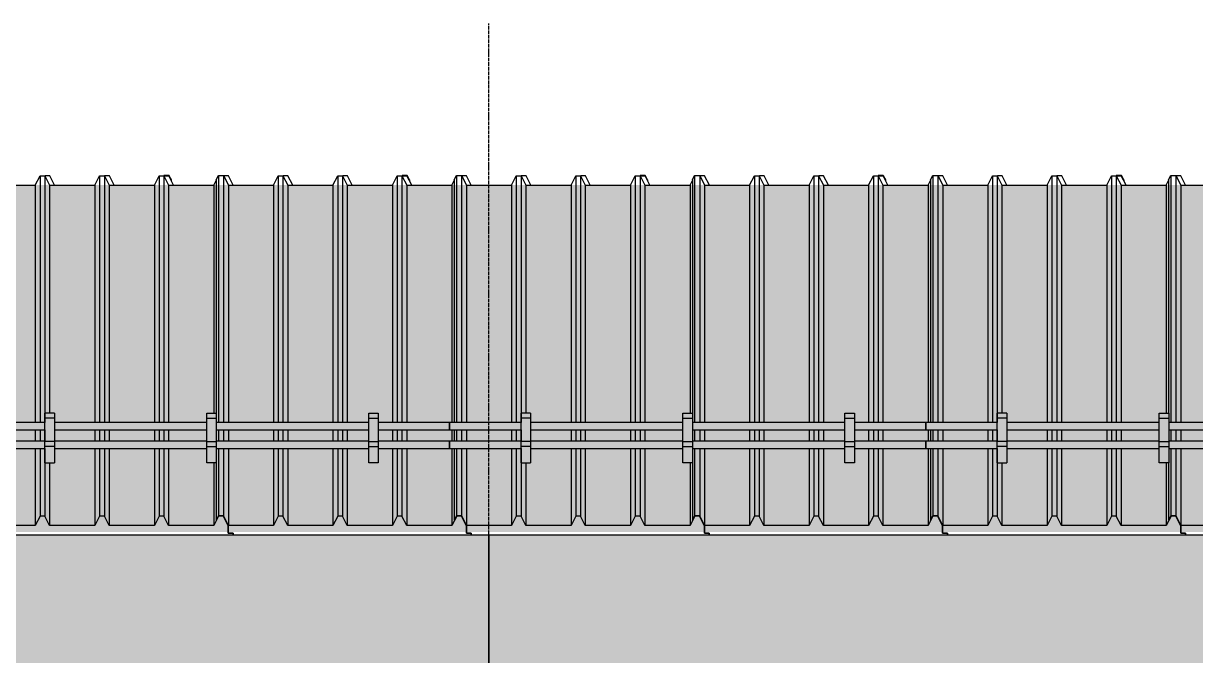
# Model space of a CAD drawing. Header units: millimetres. Extents: x 2162 to 93478, y -2737 to 52379.
# Drawn here: x 10117 to 15040, y 47360 to 50015 of the extents above; entities that cross this region are included whole.
import ezdxf

# ---------------------------------------------------------------- set-up
doc = ezdxf.new("R2010")
doc.units = ezdxf.units.MM
doc.linetypes.add('Штрихпунктир 15 х 2 х 2 мм', pattern=[19, 15, -2, 0, -2])
doc.linetypes.add('Штрихпунктирная', pattern=[30, 25, -2.25, 0.5, -2.25])
doc.layers.add('Axes', color=40, linetype='Штрихпунктирная')
doc.layers.add('Level', color=7, linetype='Continuous', lineweight=9)

msp = doc.modelspace()

# ---------------------------------------------------------------- hatches: boundary and pattern name
at = {"true_color": 0x61993b}
h = msp.add_hatch(color=85, dxfattribs=at)
h.dxf.hatch_style = 1
h.paths.add_polyline_path([(57615.6, 49336.2), (5644.8, 49336.2), (5644.8, 47879), (57615.6, 47879)])
h.paths.add_polyline_path([(17022, 49336.2), (17022, 48338.3)], flags=16)
h.paths.add_polyline_path([(15460.8, 49336.2), (15456.8, 49316.4), (15456.8, 48358), (15247.1, 48338.3), (15291.1, 48357), (15291.1, 48338.3), (15460.8, 48338.3)], flags=16)
at = {"true_color": 0xecece7}
h = msp.add_hatch(color=254, dxfattribs=at)
h.dxf.hatch_style = 1
h.paths.add_polyline_path([(57150.1, 47867.6), (6124, 47867.6), (6124, 46927.6), (9899.9, 46927.6), (10799.9, 46927.6), (57150.1, 46927.6)])

# ---------------------------------------------------------------- linework, layer by layer
for p, q in [((9978, 49336.2), (10166.8, 49336.2)), ((10166.8, 49336.2), (10186.8, 49375.3)), ((10166.8, 49336.2), (10166.8, 48338.3)), ((10186.8, 49375.3), (10206.8, 49375.3)), ((10186.8, 49375.3), (10186.8, 48338.3)), ((10206.8, 49375.3), (10226.8, 49336.2)), ((10206.8, 49375.3), (10206.8, 48338.3)), ((10227.8, 49375.3), (10207.8, 49375.3)), ((10226.8, 49336.2), (10416.8, 49336.2)), ((10226.8, 49336.2), (10226.8, 48377.8)), ((10247.8, 49336.2), (10227.8, 49375.3)), ((10416.8, 49336.2), (10436.8, 49375.3)), ((10416.8, 49336.2), (10416.8, 48338)), ((10436.8, 49375.3), (10456.8, 49375.3)), ((10436.8, 49375.3), (10436.8, 48338)), ((10456.8, 49375.3), (10476.8, 49336.2)), ((10456.8, 49375.3), (10456.8, 48338)), ((10477.8, 49375.3), (10457.8, 49375.3)), ((10476.8, 49336.2), (10666.8, 49336.2)), ((10476.8, 49336.2), (10476.8, 48338)), ((10497.8, 49336.2), (10477.8, 49375.3)), ((10666.8, 49336.2), (10686.8, 49375.3)), ((10666.8, 49336.2), (10666.8, 48338)), ((10686.8, 49375.3), (10706.8, 49375.3)), ((10686.8, 49375.3), (10686.8, 48338)), ((10706.8, 49375.3), (10726.8, 49336.2)), ((10706.8, 49375.3), (10706.8, 48338)), ((10728.5, 49376.3), (10707, 49376.3)), ((10707.5, 49375.5), (10728, 49375.5)), ((10727.8, 49375.3), (10707.8, 49375.3)), ((10726.8, 49336.2), (10916.8, 49336.2)), ((10726.8, 49336.2), (10726.8, 48338)), ((10747.8, 49336.2), (10727.8, 49375.3)), ((10728, 49375.5), (10737.3, 49357.4)), ((10738, 49357.7), (10728.5, 49376.3)), ((10737.3, 49357.4), (10738, 49357.7)), ((10738, 49357.7), (10738, 49355.3)), ((10916.8, 49336.2), (10926.5, 49355.3)), ((10916.8, 49336.2), (10916.8, 48377.8)), ((10926.5, 49357.7), (10936, 49376.3)), ((10926.5, 49357.7), (10926.5, 48377.8)), ((10936, 49376.3), (10957.5, 49376.3)), ((10936, 49376.3), (10936, 48338.3)), ((10957.5, 49376.3), (10978, 49336.2)), ((10957.5, 49376.3), (10957.5, 48338.3)), ((10977.8, 49375.3), (10958, 49375.3)), ((10997.8, 49336.2), (10977.8, 49375.3)), ((10978, 49336.2), (11166.8, 49336.2)), ((10978, 49336.2), (10978, 48338.3)), ((11166.8, 49336.2), (11186.8, 49375.3)), ((11166.8, 49336.2), (11166.8, 48338)), ((11186.8, 49375.3), (11206.8, 49375.3)), ((11186.8, 49375.3), (11186.8, 48338)), ((11206.8, 49375.3), (11226.8, 49336.2)), ((11206.8, 49375.3), (11206.8, 48338)), ((11227.8, 49375.3), (11207.8, 49375.3)), ((11226.8, 49336.2), (11416.8, 49336.2)), ((11226.8, 49336.2), (11226.8, 48338)), ((11247.8, 49336.2), (11227.8, 49375.3)), ((11416.8, 49336.2), (11436.8, 49375.3)), ((11416.8, 49336.2), (11416.8, 48338.2)), ((11436.8, 49375.3), (11456.8, 49375.3)), ((11436.8, 49375.3), (11436.8, 48338.3)), ((11456.8, 49375.3), (11476.8, 49336.2)), ((11456.8, 49375.3), (11456.8, 48338.3)), ((11477.8, 49375.3), (11457.8, 49375.3)), ((11476.8, 49336.2), (11666.8, 49336.2)), ((11476.8, 49336.2), (11476.8, 48338.3)), ((11497.8, 49336.2), (11477.8, 49375.3)), ((11666.8, 49336.2), (11686.8, 49375.3)), ((11666.8, 49336.2), (11666.8, 48338.3)), ((11686.8, 49375.3), (11706.8, 49375.3)), ((11686.8, 49375.3), (11686.8, 48338)), ((11706.8, 49375.3), (11726.8, 49336.2)), ((11706.8, 49375.3), (11706.8, 48338)), ((11728.5, 49376.3), (11707, 49376.3)), ((11707.5, 49375.5), (11728, 49375.5)), ((11727.8, 49375.3), (11707.8, 49375.3)), ((11726.8, 49336.2), (11916.8, 49336.2)), ((11726.8, 49336.2), (11726.8, 48338)), ((11747.8, 49336.2), (11727.8, 49375.3)), ((11728, 49375.5), (11737.3, 49357.4)), ((11738, 49357.7), (11728.5, 49376.3)), ((11737.3, 49357.4), (11738, 49357.7)), ((11738, 49357.7), (11738, 49355.3)), ((11916.8, 49336.2), (11926.5, 49355.3)), ((11916.8, 49336.2), (11916.8, 48338.3)), ((11926.5, 49357.7), (11936, 49376.3)), ((11926.5, 49357.7), (11926.5, 48338.3)), ((11936, 49376.3), (11957.5, 49376.3)), ((11936, 49376.3), (11936, 48338.3)), ((11957.5, 49376.3), (11978, 49336.2)), ((11957.5, 49376.3), (11957.5, 48338.3)), ((11977.8, 49375.3), (11958, 49375.3)), ((11997.8, 49336.2), (11977.8, 49375.3)), ((11978, 49336.2), (12166.8, 49336.2)), ((11978, 49336.2), (11978, 48338.2)), ((12166.8, 49336.2), (12186.8, 49375.3)), ((12166.8, 49336.2), (12166.8, 48338.3)), ((12186.8, 49375.3), (12206.8, 49375.3)), ((12186.8, 49375.3), (12186.8, 48338.3)), ((12206.8, 49375.3), (12226.8, 49336.2)), ((12206.8, 49375.3), (12206.8, 48338.3)), ((12227.8, 49375.3), (12207.8, 49375.3)), ((12226.8, 49336.2), (12416.8, 49336.2)), ((12226.8, 49336.2), (12226.8, 48377.8)), ((12247.8, 49336.2), (12227.8, 49375.3)), ((12416.8, 49336.2), (12436.8, 49375.3)), ((12416.8, 49336.2), (12416.8, 48338)), ((12436.8, 49375.3), (12456.8, 49375.3)), ((12436.8, 49375.3), (12436.8, 48338)), ((12456.8, 49375.3), (12476.8, 49336.2)), ((12456.8, 49375.3), (12456.8, 48338)), ((12477.8, 49375.3), (12457.8, 49375.3)), ((12476.8, 49336.2), (12666.8, 49336.2)), ((12476.8, 49336.2), (12476.8, 48338)), ((12497.8, 49336.2), (12477.8, 49375.3)), ((12666.8, 49336.2), (12686.8, 49375.3)), ((12666.8, 49336.2), (12666.8, 48338)), ((12686.8, 49375.3), (12706.8, 49375.3)), ((12686.8, 49375.3), (12686.8, 48338)), ((12706.8, 49375.3), (12726.8, 49336.2)), ((12706.8, 49375.3), (12706.8, 48338)), ((12728.5, 49376.3), (12707, 49376.3)), ((12707.5, 49375.5), (12728, 49375.5)), ((12727.8, 49375.3), (12707.8, 49375.3)), ((12726.8, 49336.2), (12916.8, 49336.2)), ((12726.8, 49336.2), (12726.8, 48338)), ((12747.8, 49336.2), (12727.8, 49375.3)), ((12728, 49375.5), (12737.3, 49357.4)), ((12738, 49357.7), (12728.5, 49376.3)), ((12737.3, 49357.4), (12738, 49357.7)), ((12738, 49357.7), (12738, 49355.3)), ((12916.8, 49336.2), (12926.5, 49355.3)), ((12916.8, 49336.2), (12916.8, 48377.8)), ((12926.5, 49357.7), (12936, 49376.3)), ((12926.5, 49357.7), (12926.5, 48377.8)), ((12936, 49376.3), (12957.5, 49376.3)), ((12936, 49376.3), (12936, 48338.3)), ((12957.5, 49376.3), (12978, 49336.2)), ((12957.5, 49376.3), (12957.5, 48338.3)), ((12977.8, 49375.3), (12958, 49375.3)), ((12997.8, 49336.2), (12977.8, 49375.3)), ((12978, 49336.2), (13166.8, 49336.2)), ((12978, 49336.2), (12978, 48338.3)), ((13166.8, 49336.2), (13186.8, 49375.3)), ((13166.8, 49336.2), (13166.8, 48338)), ((13186.8, 49375.3), (13206.8, 49375.3)), ((13186.8, 49375.3), (13186.8, 48338)), ((13206.8, 49375.3), (13226.8, 49336.2)), ((13206.8, 49375.3), (13206.8, 48338)), ((13227.8, 49375.3), (13207.8, 49375.3)), ((13226.8, 49336.2), (13416.8, 49336.2)), ((13226.8, 49336.2), (13226.8, 48338)), ((13247.8, 49336.2), (13227.8, 49375.3)), ((13416.8, 49336.2), (13436.8, 49375.3)), ((13416.8, 49336.2), (13416.8, 48338.2)), ((13436.8, 49375.3), (13456.8, 49375.3)), ((13436.8, 49375.3), (13436.8, 48338.3)), ((13456.8, 49375.3), (13476.8, 49336.2)), ((13456.8, 49375.3), (13456.8, 48338.3)), ((13477.8, 49375.3), (13457.8, 49375.3)), ((13476.8, 49336.2), (13666.8, 49336.2)), ((13476.8, 49336.2), (13476.8, 48338.3)), ((13497.8, 49336.2), (13477.8, 49375.3)), ((13666.8, 49336.2), (13686.8, 49375.3)), ((13666.8, 49336.2), (13666.8, 48338.3)), ((13686.8, 49375.3), (13706.8, 49375.3)), ((13686.8, 49375.3), (13686.8, 48338)), ((13706.8, 49375.3), (13726.8, 49336.2)), ((13706.8, 49375.3), (13706.8, 48338)), ((13728.5, 49376.3), (13707, 49376.3)), ((13707.5, 49375.5), (13728, 49375.5)), ((13727.8, 49375.3), (13707.8, 49375.3)), ((13726.8, 49336.2), (13916.8, 49336.2)), ((13726.8, 49336.2), (13726.8, 48338)), ((13747.8, 49336.2), (13727.8, 49375.3)), ((13728, 49375.5), (13737.3, 49357.4)), ((13738, 49357.7), (13728.5, 49376.3)), ((13737.3, 49357.4), (13738, 49357.7)), ((13738, 49357.7), (13738, 49355.3)), ((13916.8, 49336.2), (13926.5, 49355.3)), ((13916.8, 49336.2), (13916.8, 48338.3)), ((13926.5, 49357.7), (13936, 49376.3)), ((13926.5, 49357.7), (13926.5, 48338.3)), ((13936, 49376.3), (13957.5, 49376.3)), ((13936, 49376.3), (13936, 48338.3)), ((13957.5, 49376.3), (13978, 49336.2)), ((13957.5, 49376.3), (13957.5, 48338.3)), ((13977.8, 49375.3), (13958, 49375.3)), ((13997.8, 49336.2), (13977.8, 49375.3)), ((13978, 49336.2), (14166.8, 49336.2)), ((13978, 49336.2), (13978, 48338.2)), ((14166.8, 49336.2), (14186.8, 49375.3)), ((14166.8, 49336.2), (14166.8, 48338.3)), ((14186.8, 49375.3), (14206.8, 49375.3)), ((14186.8, 49375.3), (14186.8, 48338.3)), ((14206.8, 49375.3), (14226.8, 49336.2)), ((14206.8, 49375.3), (14206.8, 48338.3)), ((14227.8, 49375.3), (14207.8, 49375.3)), ((14226.8, 49336.2), (14416.8, 49336.2)), ((14226.8, 49336.2), (14226.8, 48377.8)), ((14247.8, 49336.2), (14227.8, 49375.3)), ((14416.8, 49336.2), (14436.8, 49375.3)), ((14416.8, 49336.2), (14416.8, 48338)), ((14436.8, 49375.3), (14456.8, 49375.3)), ((14436.8, 49375.3), (14436.8, 48338)), ((14456.8, 49375.3), (14476.8, 49336.2)), ((14456.8, 49375.3), (14456.8, 48338)), ((14477.8, 49375.3), (14457.8, 49375.3)), ((14476.8, 49336.2), (14666.8, 49336.2)), ((14476.8, 49336.2), (14476.8, 48338)), ((14497.8, 49336.2), (14477.8, 49375.3)), ((14666.8, 49336.2), (14686.8, 49375.3)), ((14666.8, 49336.2), (14666.8, 48338)), ((14686.8, 49375.3), (14706.8, 49375.3)), ((14686.8, 49375.3), (14686.8, 48338)), ((14706.8, 49375.3), (14726.8, 49336.2)), ((14706.8, 49375.3), (14706.8, 48338)), ((14728.5, 49376.3), (14707, 49376.3)), ((14707.5, 49375.5), (14728, 49375.5)), ((14727.8, 49375.3), (14707.8, 49375.3)), ((14726.8, 49336.2), (14916.8, 49336.2)), ((14726.8, 49336.2), (14726.8, 48338)), ((14747.8, 49336.2), (14727.8, 49375.3)), ((14728, 49375.5), (14737.3, 49357.4)), ((14738, 49357.7), (14728.5, 49376.3)), ((14737.3, 49357.4), (14738, 49357.7)), ((14738, 49357.7), (14738, 49355.3)), ((14916.8, 49336.2), (14926.5, 49355.3)), ((14916.8, 49336.2), (14916.8, 48377.8)), ((14926.5, 49357.7), (14936, 49376.3)), ((14926.5, 49357.7), (14926.5, 48377.8)), ((14936, 49376.3), (14957.5, 49376.3)), ((14936, 49376.3), (14936, 48338.3)), ((14957.5, 49376.3), (14978, 49336.2)), ((14957.5, 49376.3), (14957.5, 48338.3)), ((14977.8, 49375.3), (14958, 49375.3)), ((14997.8, 49336.2), (14977.8, 49375.3)), ((14978, 49336.2), (15166.8, 49336.2)), ((14978, 49336.2), (14978, 48338.3)), ((10247.1, 48357), (10207.1, 48357)), ((10887.1, 48357), (10927.1, 48357)), ((11567.1, 48357), (11607.1, 48357)), ((12247.1, 48357), (12207.1, 48357)), ((12887.1, 48357), (12927.1, 48357)), ((13567.1, 48357), (13607.1, 48357)), ((14247.1, 48357), (14207.1, 48357)), ((14887.1, 48357), (14927.1, 48357)), ((10166.8, 48308.5), (10166.8, 48260)), ((10186.8, 48308.4), (10186.8, 48260)), ((10206.8, 48308.4), (10206.8, 48260.1)), ((10416.8, 48308.5), (10416.8, 48259.8)), ((10436.8, 48308.6), (10436.8, 48259.8)), ((10456.8, 48308.4), (10456.8, 48259.8)), ((10476.8, 48308.4), (10476.8, 48259.8)), ((10666.8, 48308.4), (10666.8, 48259.8)), ((10686.8, 48308.4), (10686.8, 48259.8)), ((10706.8, 48308.4), (10706.8, 48259.8)), ((10726.8, 48308.4), (10726.8, 48259.8)), ((10936, 48308.4), (10936, 48260.1)), ((10957.5, 48308.4), (10957.5, 48260.1)), ((10978, 48308.4), (10978, 48260.1)), ((11166.8, 48308.4), (11166.8, 48259.8)), ((11186.8, 48308.4), (11186.8, 48259.8)), ((11206.8, 48308.4), (11206.8, 48259.8)), ((11226.8, 48308.4), (11226.8, 48259.8)), ((11416.8, 48308.4), (11416.8, 48260)), ((11436.8, 48308.4), (11436.8, 48260)), ((11456.8, 48308.4), (11456.8, 48260)), ((11476.8, 48308.4), (11476.8, 48260)), ((11666.8, 48308.5), (11666.8, 48260.1)), ((11686.8, 48308.5), (11686.8, 48259.8)), ((11706.8, 48308.4), (11706.8, 48259.8)), ((11726.8, 48308.4), (11726.8, 48259.8)), ((11907.1, 48338.3), (11907.1, 48338.3)), ((11907.1, 48338.3), (11907.1, 48338.3)), ((11916.8, 48308.4), (11916.8, 48260.1)), ((11926.5, 48308.4), (11926.5, 48260.1)), ((11936, 48308.4), (11936, 48260.1)), ((11957.5, 48308.4), (11957.5, 48260.1)), ((11978, 48308.4), (11978, 48260.1)), ((12166.8, 48308.5), (12166.8, 48260)), ((12186.8, 48308.4), (12186.8, 48260)), ((12206.8, 48308.4), (12206.8, 48260.1)), ((12416.8, 48308.5), (12416.8, 48259.8)), ((12436.8, 48308.6), (12436.8, 48259.8)), ((12456.8, 48308.4), (12456.8, 48259.8)), ((12476.8, 48308.4), (12476.8, 48259.8)), ((12666.8, 48308.4), (12666.8, 48259.8)), ((12686.8, 48308.4), (12686.8, 48259.8)), ((12706.8, 48308.4), (12706.8, 48259.8)), ((12726.8, 48308.4), (12726.8, 48259.8)), ((12936, 48308.4), (12936, 48260.1)), ((12957.5, 48308.4), (12957.5, 48260.1)), ((12978, 48308.4), (12978, 48260.1)), ((13166.8, 48308.4), (13166.8, 48259.8)), ((13186.8, 48308.4), (13186.8, 48259.8)), ((13206.8, 48308.4), (13206.8, 48259.8)), ((13226.8, 48308.4), (13226.8, 48259.8)), ((13416.8, 48308.4), (13416.8, 48260)), ((13436.8, 48308.4), (13436.8, 48260)), ((13456.8, 48308.4), (13456.8, 48260)), ((13476.8, 48308.4), (13476.8, 48260)), ((13666.8, 48308.5), (13666.8, 48260.1)), ((13686.8, 48308.5), (13686.8, 48259.8)), ((13706.8, 48308.4), (13706.8, 48259.8)), ((13726.8, 48308.4), (13726.8, 48259.8)), ((13907.1, 48338.3), (13907.1, 48338.3)), ((13907.1, 48338.3), (13907.1, 48338.3)), ((13916.8, 48308.4), (13916.8, 48260.1)), ((13926.5, 48308.4), (13926.5, 48260.1)), ((13936, 48308.4), (13936, 48260.1)), ((13957.5, 48308.4), (13957.5, 48260.1)), ((13978, 48308.4), (13978, 48260.1)), ((14166.8, 48308.5), (14166.8, 48260)), ((14186.8, 48308.4), (14186.8, 48260)), ((14206.8, 48308.4), (14206.8, 48260.1)), ((14416.8, 48308.5), (14416.8, 48259.8)), ((14436.8, 48308.6), (14436.8, 48259.8)), ((14456.8, 48308.4), (14456.8, 48259.8)), ((14476.8, 48308.4), (14476.8, 48259.8)), ((14666.8, 48308.4), (14666.8, 48259.8)), ((14686.8, 48308.4), (14686.8, 48259.8)), ((14706.8, 48308.4), (14706.8, 48259.8)), ((14726.8, 48308.4), (14726.8, 48259.8)), ((14936, 48308.4), (14936, 48260.1)), ((14957.5, 48308.4), (14957.5, 48260.1)), ((14978, 48308.4), (14978, 48260.1)), ((10247.1, 48259.1), (10207.1, 48259.1)), ((10887.1, 48259.1), (10927.1, 48259.1)), ((11567.1, 48259.1), (11607.1, 48259.1)), ((11907.1, 48260.1), (11907.1, 48260.1)), ((11907.1, 48260.1), (11907.1, 48260.1)), ((12247.1, 48259.1), (12207.1, 48259.1)), ((12887.1, 48259.1), (12927.1, 48259.1)), ((13567.1, 48259.1), (13607.1, 48259.1)), ((13907.1, 48260.1), (13907.1, 48260.1)), ((13907.1, 48260.1), (13907.1, 48260.1)), ((14247.1, 48259.1), (14207.1, 48259.1)), ((14887.1, 48259.1), (14927.1, 48259.1)), ((10166.8, 48230.1), (10166.8, 47906.7)), ((10186.8, 48230.1), (10186.8, 47945.9)), ((10206.8, 48230.1), (10206.8, 47945.9)), ((10247.1, 48238.4), (10207.1, 48238.4)), ((10416.8, 48230.3), (10416.8, 47906.7)), ((10436.8, 48230.3), (10436.8, 47945.9)), ((10456.8, 48230.1), (10456.8, 47945.9)), ((10476.8, 48230.1), (10476.8, 47906.7)), ((10666.8, 48230.1), (10666.8, 47906.7)), ((10686.8, 48230.1), (10686.8, 47945.9)), ((10706.8, 48230.1), (10706.8, 47945.9)), ((10726.8, 48230.1), (10726.8, 47906.7)), ((10887.1, 48238.4), (10927.1, 48238.4)), ((10936, 48230.1), (10936, 47946.8)), ((10957.5, 48230.1), (10957.5, 47946.8)), ((10978, 48230.2), (10978, 47906.7)), ((11166.8, 48230.1), (11166.8, 47906.7)), ((11186.8, 48230.1), (11186.8, 47945.9)), ((11206.8, 48230.1), (11206.8, 47945.9)), ((11226.8, 48230.1), (11226.8, 47906.7)), ((11416.8, 48230.1), (11416.8, 47906.7)), ((11436.8, 48230.1), (11436.8, 47945.9)), ((11456.8, 48230.1), (11456.8, 47945.9)), ((11476.8, 48230.1), (11476.8, 47906.7)), ((11567.1, 48238.4), (11607.1, 48238.4)), ((11666.8, 48230.3), (11666.8, 47906.7)), ((11686.8, 48230.3), (11686.8, 47945.9)), ((11706.8, 48230.1), (11706.8, 47945.9)), ((11726.8, 48230.1), (11726.8, 47906.7)), ((11916.8, 48230.1), (11916.8, 47906.7)), ((11926.5, 48230.2), (11926.5, 47928.3)), ((11936, 48230.2), (11936, 47946.8)), ((11957.5, 48230.2), (11957.5, 47946.8)), ((11978, 48230.3), (11978, 47906.7)), ((12166.8, 48230.1), (12166.8, 47906.7)), ((12186.8, 48230.1), (12186.8, 47945.9)), ((12206.8, 48230.1), (12206.8, 47945.9)), ((12247.1, 48238.4), (12207.1, 48238.4)), ((12416.8, 48230.3), (12416.8, 47906.7)), ((12436.8, 48230.3), (12436.8, 47945.9)), ((12456.8, 48230.1), (12456.8, 47945.9)), ((12476.8, 48230.1), (12476.8, 47906.7)), ((12666.8, 48230.1), (12666.8, 47906.7)), ((12686.8, 48230.1), (12686.8, 47945.9)), ((12706.8, 48230.1), (12706.8, 47945.9)), ((12726.8, 48230.1), (12726.8, 47906.7)), ((12887.1, 48238.4), (12927.1, 48238.4)), ((12936, 48230.1), (12936, 47946.8)), ((12957.5, 48230.1), (12957.5, 47946.8)), ((12978, 48230.2), (12978, 47906.7)), ((13166.8, 48230.1), (13166.8, 47906.7)), ((13186.8, 48230.1), (13186.8, 47945.9)), ((13206.8, 48230.1), (13206.8, 47945.9)), ((13226.8, 48230.1), (13226.8, 47906.7)), ((13416.8, 48230.1), (13416.8, 47906.7)), ((13436.8, 48230.1), (13436.8, 47945.9)), ((13456.8, 48230.1), (13456.8, 47945.9)), ((13476.8, 48230.1), (13476.8, 47906.7)), ((13567.1, 48238.4), (13607.1, 48238.4)), ((13666.8, 48230.3), (13666.8, 47906.7)), ((13686.8, 48230.3), (13686.8, 47945.9)), ((13706.8, 48230.1), (13706.8, 47945.9)), ((13726.8, 48230.1), (13726.8, 47906.7)), ((13916.8, 48230.1), (13916.8, 47906.7)), ((13926.5, 48230.2), (13926.5, 47928.3)), ((13936, 48230.2), (13936, 47946.8)), ((13957.5, 48230.2), (13957.5, 47946.8)), ((13978, 48230.3), (13978, 47906.7)), ((14166.8, 48230.1), (14166.8, 47906.7)), ((14186.8, 48230.1), (14186.8, 47945.9)), ((14206.8, 48230.1), (14206.8, 47945.9)), ((14247.1, 48238.4), (14207.1, 48238.4)), ((14416.8, 48230.3), (14416.8, 47906.7)), ((14436.8, 48230.3), (14436.8, 47945.9)), ((14456.8, 48230.1), (14456.8, 47945.9)), ((14476.8, 48230.1), (14476.8, 47906.7)), ((14666.8, 48230.1), (14666.8, 47906.7)), ((14686.8, 48230.1), (14686.8, 47945.9)), ((14706.8, 48230.1), (14706.8, 47945.9)), ((14726.8, 48230.1), (14726.8, 47906.7)), ((14887.1, 48238.4), (14927.1, 48238.4)), ((14936, 48230.1), (14936, 47946.8)), ((14957.5, 48230.1), (14957.5, 47946.8)), ((14978, 48230.2), (14978, 47906.7)), ((10226.8, 48169.9), (10226.8, 47906.7)), ((10916.8, 48169.9), (10916.8, 47906.7)), ((10926.5, 48169.9), (10926.5, 47928.3)), ((12226.8, 48169.9), (12226.8, 47906.7)), ((12916.8, 48169.9), (12916.8, 47906.7)), ((12926.5, 48169.9), (12926.5, 47928.3)), ((14226.8, 48169.9), (14226.8, 47906.7)), ((14916.8, 48169.9), (14916.8, 47906.7)), ((14926.5, 48169.9), (14926.5, 47928.3)), ((10166.8, 47906.7), (9978, 47906.7)), ((10186.8, 47945.9), (10166.8, 47906.7)), ((10206.8, 47945.9), (10186.8, 47945.9)), ((10226.8, 47906.7), (10206.8, 47945.9)), ((10416.8, 47906.7), (10226.8, 47906.7)), ((10436.8, 47945.9), (10416.8, 47906.7)), ((10456.8, 47945.9), (10436.8, 47945.9)), ((10476.8, 47906.7), (10456.8, 47945.9)), ((10666.8, 47906.7), (10476.8, 47906.7)), ((10686.8, 47945.9), (10666.8, 47906.7)), ((10706.8, 47945.9), (10686.8, 47945.9)), ((10726.8, 47906.7), (10706.8, 47945.9)), ((10916.8, 47906.7), (10726.8, 47906.7)), ((10936.8, 47945.9), (10916.8, 47906.7)), ((10936, 47946.8), (10926.5, 47928.3)), ((10926.5, 47928.3), (10927.3, 47928)), ((10927.3, 47928), (10936.5, 47946.1)), ((10957.5, 47946.8), (10936, 47946.8)), ((10936.5, 47946.1), (10957, 47946.1)), ((10956.8, 47945.9), (10936.8, 47945.9)), ((10977.5, 47905.3), (10956.8, 47945.9)), ((10957, 47946.1), (10977.5, 47906)), ((10978, 47906.7), (10957.5, 47946.8)), ((10977.5, 47873.5), (10977.5, 47905.3)), ((10977.5, 47905.3), (10977.5, 47874)), ((11166.8, 47906.7), (10978, 47906.7)), ((11186.8, 47945.9), (11166.8, 47906.7)), ((11206.8, 47945.9), (11186.8, 47945.9)), ((11226.8, 47906.7), (11206.8, 47945.9)), ((11416.8, 47906.7), (11226.8, 47906.7)), ((11436.8, 47945.9), (11416.8, 47906.7)), ((11456.8, 47945.9), (11436.8, 47945.9)), ((11476.8, 47906.7), (11456.8, 47945.9)), ((11666.8, 47906.7), (11476.8, 47906.7)), ((11686.8, 47945.9), (11666.8, 47906.7)), ((11706.8, 47945.9), (11686.8, 47945.9)), ((11726.8, 47906.7), (11706.8, 47945.9)), ((11916.8, 47906.7), (11726.8, 47906.7)), ((11936.8, 47945.9), (11916.8, 47906.7)), ((11936, 47946.8), (11926.5, 47928.3)), ((11926.5, 47928.3), (11927.3, 47928)), ((11927.3, 47928), (11936.5, 47946.1)), ((11957.5, 47946.8), (11936, 47946.8)), ((11936.5, 47946.1), (11957, 47946.1)), ((11956.8, 47945.9), (11936.8, 47945.9)), ((11977.5, 47905.3), (11956.8, 47945.9)), ((11957, 47946.1), (11977.5, 47906)), ((11978, 47906.7), (11957.5, 47946.8)), ((11977.5, 47873.5), (11977.5, 47905.3)), ((11977.5, 47905.3), (11977.5, 47874)), ((12166.8, 47906.7), (11978, 47906.7)), ((12186.8, 47945.9), (12166.8, 47906.7)), ((12206.8, 47945.9), (12186.8, 47945.9)), ((12226.8, 47906.7), (12206.8, 47945.9)), ((12416.8, 47906.7), (12226.8, 47906.7)), ((12436.8, 47945.9), (12416.8, 47906.7)), ((12456.8, 47945.9), (12436.8, 47945.9)), ((12476.8, 47906.7), (12456.8, 47945.9)), ((12666.8, 47906.7), (12476.8, 47906.7)), ((12686.8, 47945.9), (12666.8, 47906.7)), ((12706.8, 47945.9), (12686.8, 47945.9)), ((12726.8, 47906.7), (12706.8, 47945.9)), ((12916.8, 47906.7), (12726.8, 47906.7)), ((12936.8, 47945.9), (12916.8, 47906.7)), ((12936, 47946.8), (12926.5, 47928.3)), ((12926.5, 47928.3), (12927.3, 47928)), ((12927.3, 47928), (12936.5, 47946.1)), ((12957.5, 47946.8), (12936, 47946.8)), ((12936.5, 47946.1), (12957, 47946.1)), ((12956.8, 47945.9), (12936.8, 47945.9)), ((12977.5, 47905.3), (12956.8, 47945.9)), ((12957, 47946.1), (12977.5, 47906)), ((12978, 47906.7), (12957.5, 47946.8)), ((12977.5, 47873.5), (12977.5, 47905.3)), ((12977.5, 47905.3), (12977.5, 47874)), ((13166.8, 47906.7), (12978, 47906.7)), ((13186.8, 47945.9), (13166.8, 47906.7)), ((13206.8, 47945.9), (13186.8, 47945.9)), ((13226.8, 47906.7), (13206.8, 47945.9)), ((13416.8, 47906.7), (13226.8, 47906.7)), ((13436.8, 47945.9), (13416.8, 47906.7)), ((13456.8, 47945.9), (13436.8, 47945.9)), ((13476.8, 47906.7), (13456.8, 47945.9)), ((13666.8, 47906.7), (13476.8, 47906.7)), ((13686.8, 47945.9), (13666.8, 47906.7)), ((13706.8, 47945.9), (13686.8, 47945.9)), ((13726.8, 47906.7), (13706.8, 47945.9)), ((13916.8, 47906.7), (13726.8, 47906.7)), ((13936.8, 47945.9), (13916.8, 47906.7)), ((13936, 47946.8), (13926.5, 47928.3)), ((13926.5, 47928.3), (13927.3, 47928)), ((13927.3, 47928), (13936.5, 47946.1)), ((13957.5, 47946.8), (13936, 47946.8)), ((13936.5, 47946.1), (13957, 47946.1)), ((13956.8, 47945.9), (13936.8, 47945.9)), ((13977.5, 47905.3), (13956.8, 47945.9)), ((13957, 47946.1), (13977.5, 47906)), ((13978, 47906.7), (13957.5, 47946.8)), ((13977.5, 47873.5), (13977.5, 47905.3)), ((13977.5, 47905.3), (13977.5, 47874)), ((14166.8, 47906.7), (13978, 47906.7)), ((14186.8, 47945.9), (14166.8, 47906.7)), ((14206.8, 47945.9), (14186.8, 47945.9)), ((14226.8, 47906.7), (14206.8, 47945.9)), ((14416.8, 47906.7), (14226.8, 47906.7)), ((14436.8, 47945.9), (14416.8, 47906.7)), ((14456.8, 47945.9), (14436.8, 47945.9)), ((14476.8, 47906.7), (14456.8, 47945.9)), ((14666.8, 47906.7), (14476.8, 47906.7)), ((14686.8, 47945.9), (14666.8, 47906.7)), ((14706.8, 47945.9), (14686.8, 47945.9)), ((14726.8, 47906.7), (14706.8, 47945.9)), ((14916.8, 47906.7), (14726.8, 47906.7)), ((14936.8, 47945.9), (14916.8, 47906.7)), ((14936, 47946.8), (14926.5, 47928.3)), ((14926.5, 47928.3), (14927.3, 47928)), ((14927.3, 47928), (14936.5, 47946.1)), ((14957.5, 47946.8), (14936, 47946.8)), ((14936.5, 47946.1), (14957, 47946.1)), ((14956.8, 47945.9), (14936.8, 47945.9)), ((14977.5, 47905.3), (14956.8, 47945.9)), ((14957, 47946.1), (14977.5, 47906)), ((14978, 47906.7), (14957.5, 47946.8)), ((14977.5, 47873.5), (14977.5, 47905.3)), ((14977.5, 47905.3), (14977.5, 47874)), ((15166.8, 47906.7), (14978, 47906.7)), ((9997.5, 47867.6), (10997.5, 47867.6)), ((10977.5, 47874), (10997.5, 47874)), ((10997.5, 47873.5), (10977.5, 47873.5)), ((10997.5, 47867.6), (10997.5, 47873.5)), ((10997.5, 47873.5), (10997.5, 47867.6)), ((10997.5, 47867.6), (11997.5, 47867.6)), ((11977.5, 47874), (11997.5, 47874)), ((11997.5, 47873.5), (11977.5, 47873.5)), ((11997.5, 47867.6), (11997.5, 47873.5)), ((11997.5, 47873.5), (11997.5, 47867.6)), ((11997.5, 47867.6), (12997.5, 47867.6)), ((12072.1, 47867.6), (12072.1, 46927.6)), ((12072.1, 46927.6), (12072.1, 47867.6)), ((12977.5, 47874), (12997.5, 47874)), ((12997.5, 47873.5), (12977.5, 47873.5)), ((12997.5, 47867.6), (12997.5, 47873.5)), ((12997.5, 47873.5), (12997.5, 47867.6)), ((12997.5, 47867.6), (13997.5, 47867.6)), ((13977.5, 47874), (13997.5, 47874)), ((13997.5, 47873.5), (13977.5, 47873.5)), ((13997.5, 47867.6), (13997.5, 47873.5)), ((13997.5, 47873.5), (13997.5, 47867.6)), ((13997.5, 47867.6), (14997.5, 47867.6)), ((14977.5, 47874), (14997.5, 47874)), ((14997.5, 47873.5), (14977.5, 47873.5)), ((14997.5, 47867.6), (14997.5, 47873.5)), ((14997.5, 47873.5), (14997.5, 47867.6)), ((14997.5, 47867.6), (15997.5, 47867.6))]:
    msp.add_line(p, q)
at = {"color": 0}
for p, q in [((10207.1, 48357), (10207.1, 48377.8)), ((10247.1, 48377.8), (10207.1, 48377.8)), ((10207.1, 48259.1), (10207.1, 48357)), ((10247.1, 48377.8), (10247.1, 48357)), ((10247.1, 48357), (10247.1, 48259.1)), ((10887.1, 48357), (10887.1, 48377.8)), ((10887.1, 48377.8), (10927.1, 48377.8)), ((10887.1, 48259.1), (10887.1, 48357)), ((10927.1, 48377.8), (10927.1, 48357)), ((10927.1, 48357), (10927.1, 48259.1)), ((11567.1, 48357), (11567.1, 48377.8)), ((11567.1, 48377.8), (11607.1, 48377.8)), ((11567.1, 48259.1), (11567.1, 48357)), ((11607.1, 48377.8), (11607.1, 48357)), ((11607.1, 48357), (11607.1, 48259.1)), ((12207.1, 48357), (12207.1, 48377.8)), ((12247.1, 48377.8), (12207.1, 48377.8)), ((12207.1, 48259.1), (12207.1, 48357)), ((12247.1, 48377.8), (12247.1, 48357)), ((12247.1, 48357), (12247.1, 48259.1)), ((12887.1, 48357), (12887.1, 48377.8)), ((12887.1, 48377.8), (12927.1, 48377.8)), ((12887.1, 48259.1), (12887.1, 48357)), ((12927.1, 48377.8), (12927.1, 48357)), ((12927.1, 48357), (12927.1, 48259.1)), ((13567.1, 48357), (13567.1, 48377.8)), ((13567.1, 48377.8), (13607.1, 48377.8)), ((13567.1, 48259.1), (13567.1, 48357)), ((13607.1, 48377.8), (13607.1, 48357)), ((13607.1, 48357), (13607.1, 48259.1)), ((14207.1, 48357), (14207.1, 48377.8)), ((14247.1, 48377.8), (14207.1, 48377.8)), ((14207.1, 48259.1), (14207.1, 48357)), ((14247.1, 48377.8), (14247.1, 48357)), ((14247.1, 48357), (14247.1, 48259.1)), ((14887.1, 48357), (14887.1, 48377.8)), ((14887.1, 48377.8), (14927.1, 48377.8)), ((14887.1, 48259.1), (14887.1, 48357)), ((14927.1, 48377.8), (14927.1, 48357)), ((14927.1, 48357), (14927.1, 48259.1)), ((10207.1, 48338.3), (9907.1, 48338.3)), ((9907.1, 48308.3), (10207.1, 48308.3)), ((10887.1, 48338.3), (10247.1, 48338.3)), ((10247.1, 48308.3), (10887.1, 48308.3)), ((11567.1, 48338.3), (10927.1, 48338.3)), ((10927.1, 48308.3), (11567.1, 48308.3)), ((11907.1, 48338.3), (11607.1, 48338.3)), ((11607.1, 48308.3), (11907.1, 48308.3)), ((11907.1, 48338.3), (11907.1, 48320.2)), ((12207.1, 48338.3), (11907.1, 48338.3)), ((11907.1, 48320.2), (11907.1, 48338.3)), ((11907.1, 48320.2), (11907.1, 48308.3)), ((11907.1, 48308.3), (11907.1, 48320.2)), ((11907.1, 48308.3), (12207.1, 48308.3)), ((12887.1, 48338.3), (12247.1, 48338.3)), ((12247.1, 48308.3), (12887.1, 48308.3)), ((13567.1, 48338.3), (12927.1, 48338.3)), ((12927.1, 48308.3), (13567.1, 48308.3)), ((13907.1, 48338.3), (13607.1, 48338.3)), ((13607.1, 48308.3), (13907.1, 48308.3)), ((13907.1, 48338.3), (13907.1, 48320.2)), ((14207.1, 48338.3), (13907.1, 48338.3)), ((13907.1, 48320.2), (13907.1, 48338.3)), ((13907.1, 48320.2), (13907.1, 48308.3)), ((13907.1, 48308.3), (13907.1, 48320.2)), ((13907.1, 48308.3), (14207.1, 48308.3)), ((14887.1, 48338.3), (14247.1, 48338.3)), ((14247.1, 48308.3), (14887.1, 48308.3)), ((15567.1, 48338.3), (14927.1, 48338.3)), ((14927.1, 48308.3), (15567.1, 48308.3)), ((10207.1, 48260.1), (9907.1, 48260.1)), ((10207.1, 48238.4), (10207.1, 48259.1)), ((10887.1, 48260.1), (10247.1, 48260.1)), ((10247.1, 48259.1), (10247.1, 48238.4)), ((10887.1, 48238.4), (10887.1, 48259.1)), ((11567.1, 48260.1), (10927.1, 48260.1)), ((10927.1, 48259.1), (10927.1, 48238.4)), ((11567.1, 48238.4), (11567.1, 48259.1)), ((11907.1, 48260.1), (11607.1, 48260.1)), ((11607.1, 48259.1), (11607.1, 48238.4)), ((11907.1, 48260.1), (11907.1, 48242)), ((12207.1, 48260.1), (11907.1, 48260.1)), ((11907.1, 48242), (11907.1, 48260.1)), ((12207.1, 48238.4), (12207.1, 48259.1)), ((12887.1, 48260.1), (12247.1, 48260.1)), ((12247.1, 48259.1), (12247.1, 48238.4)), ((12887.1, 48238.4), (12887.1, 48259.1)), ((13567.1, 48260.1), (12927.1, 48260.1)), ((12927.1, 48259.1), (12927.1, 48238.4)), ((13567.1, 48238.4), (13567.1, 48259.1)), ((13907.1, 48260.1), (13607.1, 48260.1)), ((13607.1, 48259.1), (13607.1, 48238.4)), ((13907.1, 48260.1), (13907.1, 48242)), ((14207.1, 48260.1), (13907.1, 48260.1)), ((13907.1, 48242), (13907.1, 48260.1)), ((14207.1, 48238.4), (14207.1, 48259.1)), ((14887.1, 48260.1), (14247.1, 48260.1)), ((14247.1, 48259.1), (14247.1, 48238.4)), ((14887.1, 48238.4), (14887.1, 48259.1)), ((15567.1, 48260.1), (14927.1, 48260.1)), ((14927.1, 48259.1), (14927.1, 48238.4)), ((9907.1, 48230.1), (10207.1, 48230.1)), ((10207.1, 48169.9), (10207.1, 48238.4)), ((10247.1, 48238.4), (10247.1, 48169.9)), ((10247.1, 48230.1), (10887.1, 48230.1)), ((10887.1, 48169.9), (10887.1, 48238.4)), ((10927.1, 48238.4), (10927.1, 48169.9)), ((10927.1, 48230.1), (11567.1, 48230.1)), ((11567.1, 48169.9), (11567.1, 48238.4)), ((11607.1, 48238.4), (11607.1, 48169.9)), ((11607.1, 48230.1), (11907.1, 48230.1)), ((11907.1, 48242), (11907.1, 48230.1)), ((11907.1, 48230.1), (11907.1, 48242)), ((11907.1, 48230.1), (12207.1, 48230.1)), ((12207.1, 48169.9), (12207.1, 48238.4)), ((12247.1, 48238.4), (12247.1, 48169.9)), ((12247.1, 48230.1), (12887.1, 48230.1)), ((12887.1, 48169.9), (12887.1, 48238.4)), ((12927.1, 48238.4), (12927.1, 48169.9)), ((12927.1, 48230.1), (13567.1, 48230.1)), ((13567.1, 48169.9), (13567.1, 48238.4)), ((13607.1, 48238.4), (13607.1, 48169.9)), ((13607.1, 48230.1), (13907.1, 48230.1)), ((13907.1, 48242), (13907.1, 48230.1)), ((13907.1, 48230.1), (13907.1, 48242)), ((13907.1, 48230.1), (14207.1, 48230.1)), ((14207.1, 48169.9), (14207.1, 48238.4)), ((14247.1, 48238.4), (14247.1, 48169.9)), ((14247.1, 48230.1), (14887.1, 48230.1)), ((14887.1, 48169.9), (14887.1, 48238.4)), ((14927.1, 48238.4), (14927.1, 48169.9)), ((14927.1, 48230.1), (15567.1, 48230.1)), ((10207.1, 48169.9), (10247.1, 48169.9)), ((10927.1, 48169.9), (10887.1, 48169.9)), ((11607.1, 48169.9), (11567.1, 48169.9)), ((12207.1, 48169.9), (12247.1, 48169.9)), ((12927.1, 48169.9), (12887.1, 48169.9)), ((13607.1, 48169.9), (13567.1, 48169.9)), ((14207.1, 48169.9), (14247.1, 48169.9)), ((14927.1, 48169.9), (14887.1, 48169.9))]:
    msp.add_line(p, q, dxfattribs=at)
at = {"layer": 'Axes', "linetype": 'Штрихпунктир 15 х 2 х 2 мм'}
msp.add_line((12072.1, 41318.4), (12072.1, 50015), dxfattribs=at)
at = {"layer": 'Level', "linetype": 'Штрихпунктир 15 х 2 х 2 мм'}
msp.add_line((5389, 47867.6), (57032.7, 47867.6), dxfattribs=at)

doc.saveas('drawing.dxf')
